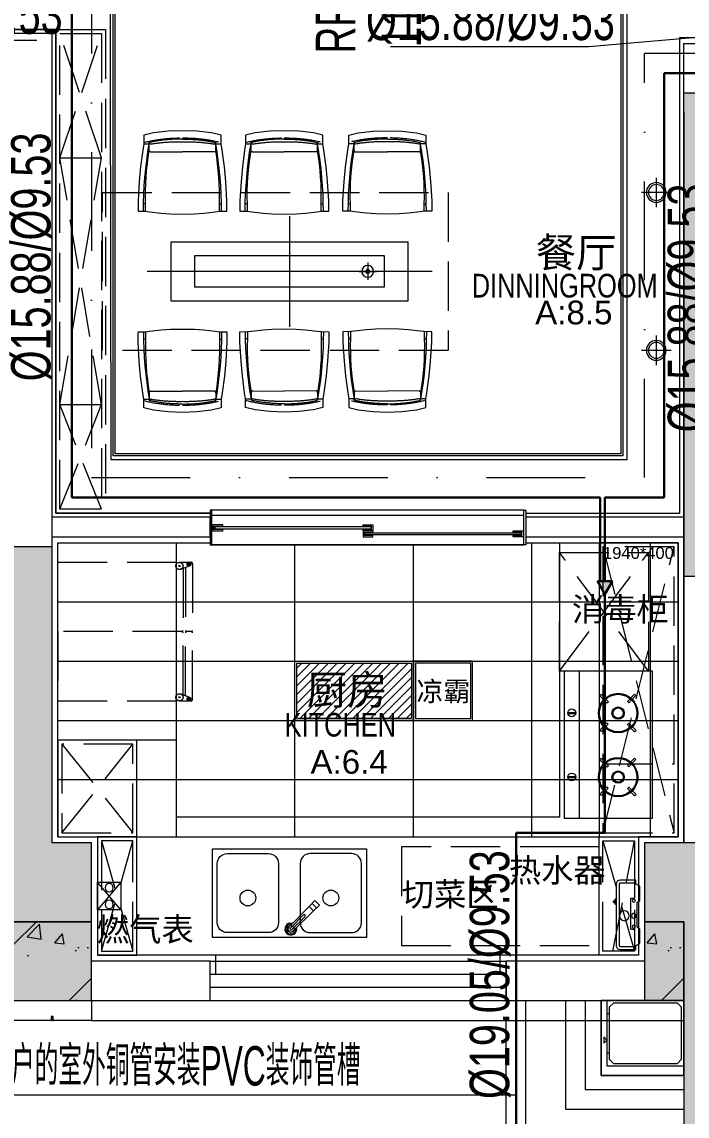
# Model space of a CAD drawing. Extents: x 288658 to 330658, y -27457 to 31943.
# Drawn here: x 300439 to 303808, y 13710 to 19254 of the extents above; entities that cross this region are included whole.
import ezdxf
from ezdxf.enums import TextEntityAlignment as Align

# ---------------------------------------------------------------- set-up
doc = ezdxf.new("R2010")
doc.units = 0
doc.header["$LTSCALE"] = 1000
for name, pattern in [('__DASH', [0.35, 0.25, -0.1]), ('DASH', [0.35, 0.25, -0.1]), ('DASHDOT', [1, 0.5, -0.25, 0, -0.25]), ('XU-90-SF-N1$0$HIDDEN2', [4.7625, 3.175, -1.5875])]:
    doc.linetypes.add(name, pattern=pattern)
doc.layers.get('0').update_dxf_attribs({"color": 8, "lineweight": 13})
for name, color, linetype, lineweight in [('A_SURFACE', 8, 'Continuous', 13), ('ACS_DLJ_BZ_SNJ', 3, 'Continuous', 20), ('ACS_DLJ_FQG', 7, 'Continuous', 30), ('ACS_DLJ_LNSG', 6, 'DASHDOT', 20), ('ACS_DLJ_QYG', 34, 'Continuous', 30), ('ACS_DLJ_QYGBZ', 3, 'Continuous', 20), ('AD-玻璃幕墙、窗', 8, 'Continuous', 13), ('C-顶面灯具、灯带', 8, 'Continuous', 13), ('CMDLJ_BZ_SWJ', 3, 'Continuous', 0), ('DQ-GZ-DASH', 8, 'DASH', 13), ('DQ-GZ-HATCH', 8, 'Continuous', 13), ('FF-DOOR【门】', 8, 'Continuous', 13), ('FF-DOOR【门套】', 8, 'Continuous', 13), ('FF-FINISH【完成面】', 8, 'Continuous', 13), ('FF-固定家具(吊柜不落地、不到顶)', 8, 'Continuous', 13), ('FF-固定家具(矮柜落地、不到顶)', 8, 'Continuous', 13), ('FF-平面灯具', 8, 'Continuous', 13), ('FF-活动家具', 8, 'Continuous', 13), ('FF1-平面中英文字', 8, 'Continuous', 13), ('FF2-洁具及配件(地坪图不显示)', 8, 'Continuous', 13), ('FF2-门', 8, 'Continuous', 13), ('GAS', 8, 'Continuous', 13), ('J-金属幕墙', 8, 'Continuous', 13), ('P-ANNO-DIMS', 8, 'Continuous', 13), ('P-平面看线', 8, 'Continuous', 13), ('RC-FIN', 8, 'Continuous', 13), ('RC-TEXT', 8, 'Continuous', 13), ('RC-天花灯具', 8, 'Continuous', 13), ('RC-天花灯带', 8, 'Continuous', 13), ('S-下方看线', 8, 'Continuous', 13), ('WALL', 4, 'Continuous', 13), ('燃气标注', 3, 'Continuous', 30), ('燃气管件', 8, 'Continuous', 13), ('燃气管道', 8, 'Continuous', 13)]:
    doc.layers.add(name, color=color, linetype=linetype, lineweight=lineweight)
doc.styles.add('_TCH_WINDOW', font='JZFZ_ENA', dxfattribs={"width": 0.7, "height": 5, "bigfont": 'JZFZ_CNB'})
doc.styles.add('ACS', font='xcsg.shx', dxfattribs={"width": 0.6, "bigfont": 'hztxt.shx'})
doc.styles.add('Arial', font='arial.ttf')
doc.styles.add('CCD-HB', font='hbsmall.shx')
doc.styles.add('HIC Notes', font='arial.ttf')
doc.styles.add('st', font='')
doc.styles.add('XZC', font='SIMPLEX.SHX', dxfattribs={"width": 0.7, "bigfont": 'hztxt.shx'})
doc.styles.add('黑体', font='simhei.ttf', dxfattribs={"width": 0.8})
doc.styles.get('st').set_extended_font_data('SimSun')
doc.linetypes.add('LED_LINE', pattern='A,12.7,-5.08,["LED",XZC,S=2.54,R=0,X=-2.54,Y=-1.27],-6.35', length=24.13)

# ---------------------------------------------------------------- blocks, each defined once
blk = doc.blocks.new('BVCNVBNVBMN')
at = {"layer": 'DQ-GZ-HATCH'}
h = blk.add_hatch(dxfattribs=at)
h.set_pattern_fill('ARMORED', color=256, scale=80, style=0)
h.set_pattern_definition([(50, (208239.5, 7274.6), (573.808, -50.2017), [60, -660]), (355, (208239.5, 7274.6), (-111.001, 601.7537), [48, -528]), (100.4514, (208287.3, 7270.44), (462.8075, 551.5516), [50.992, -560.9137]), (46.1842, (208239.5, 7434.6), (853.793, -132.415), [90, -990]), (96.6356, (208310.6, 7423.6), (747.73, 779.294), [76.488, -841.37]), (351.1842, (208239.5, 7434.6), (747.73, 779.295), [72, -792]), (21, (208319.5, 7394.6), (477.5256, -322.095), [60, -660]), (326, (208319.5, 7394.6), (194.6523, 580.12), [48, -528]), (71.4514, (208359.3, 7367.8), (672.178, 258.0244), [50.992, -560.9137]), (37.5, (208239.49, 7274.62), (9.7279, 266.3151), [0, -521.6, 0, -536, 0, -530]), (7.5, (208239.49, 7274.62), (210.4556, 315.5294), [0, -305.6, 0, -509.6, 0, -202]), (327.5, (208061.09, 7274.62), (427.05795, -18.0439), [0, -200, 0, -624, 0, -828]), (317.5, (207981.1, 7274.6), (466.549, 80.084), [0, -260, 0, -414.4, 0, -588]), (45, (208239.5, 7274.6), (-282.8427, 282.8427), [])])
h.paths.add_polyline_path([(204423.8, -63087.7), (204823.8, -63087.7), (204823.8, -62687.7), (204423.8, -62687.7)])
h = blk.add_hatch(dxfattribs=at)
h.set_pattern_fill('ARMORED', color=256, scale=80, style=0)
h.set_pattern_definition([(50, (211239.5, 7274.6), (573.808, -50.2017), [60, -660]), (355, (211239.5, 7274.6), (-111.001, 601.7537), [48, -528]), (100.4514, (211287.3, 7270.43), (462.8075, 551.5516), [50.992, -560.9137]), (46.1842, (211239.5, 7434.6), (853.793, -132.415), [90, -990]), (96.6356, (211310.6, 7423.6), (747.73, 779.294), [76.488, -841.37]), (351.1842, (211239.5, 7434.6), (747.73, 779.295), [72, -792]), (21, (211319.5, 7394.6), (477.5256, -322.095), [60, -660]), (326, (211319.5, 7394.6), (194.6523, 580.12), [48, -528]), (71.4514, (211359.3, 7367.8), (672.178, 258.0244), [50.992, -560.9137]), (37.5, (211239.48, 7274.62), (9.7279, 266.3151), [0, -521.6, 0, -536, 0, -530]), (7.5, (211239.48, 7274.62), (210.4556, 315.5294), [0, -305.6, 0, -509.6, 0, -202]), (327.5, (211061.08, 7274.62), (427.05795, -18.0439), [0, -200, 0, -624, 0, -828]), (317.5, (210981.1, 7274.6), (466.549, 80.084), [0, -260, 0, -414.4, 0, -588]), (45, (211239.5, 7274.6), (-282.8427, 282.8427), [])])
h.paths.add_polyline_path([(207623.8, -63087.7), (207823.8, -63087.7), (207823.8, -62687.7), (207623.8, -62687.7)])
at = {"layer": 'P-ANNO-DIMS'}
for points in [[(211323.8, -58687.7), (210723.8, -58687.7), (210723.8, -58837.7), (210323.8, -58837.7), (210323.8, -58687.7), (208023.8, -58687.7), (208023.8, -60937.7), (207823.8, -60937.7), (207823.8, -58487.7), (211323.8, -58487.7)], [(204823.8, -62287.7), (204623.8, -62287.7), (204623.8, -60787.7), (204423.8, -60787.7), (204423.8, -62687.7), (204823.8, -62687.7)], [(207623.8, -62687.7), (207823.8, -62687.7), (207823.8, -64687.7), (208023.8, -64687.7), (208023.8, -62287.7), (207623.8, -62287.7)]]:
    blk.add_hatch(color=256, dxfattribs=at).paths.add_polyline_path(points)
for points in [[(211323.8, -58687.7), (210723.8, -58687.7), (210723.8, -58837.7), (210323.8, -58837.7), (210323.8, -58687.7), (208023.8, -58687.7), (208023.8, -60937.7), (207823.8, -60937.7), (207823.8, -58487.7), (211323.8, -58487.7)], [(204823.8, -62287.7), (204623.8, -62287.7), (204623.8, -60787.7), (204423.8, -60787.7), (204423.8, -62687.7), (204823.8, -62687.7)], [(207623.8, -62687.7), (207823.8, -62687.7), (207823.8, -64687.7), (208023.8, -64687.7), (208023.8, -62287.7), (207623.8, -62287.7)], [(204423.8, -63087.7), (204823.8, -63087.7), (204823.8, -62687.7), (204423.8, -62687.7)], [(207623.8, -63087.7), (207823.8, -63087.7), (207823.8, -62687.7), (207623.8, -62687.7)]]:
    blk.add_lwpolyline(points, close=True)
blk = doc.blocks.new('A$C1F4B1202')
at = {"color": 251}
for p, q in [((-219, 320.2), (-256.4, 356.1)), ((-212.3, 327.6), (-249.5, 363.3)), ((-109.1, 328.1), (-71.8, 363.9)), ((-102.2, 320.8), (-64.9, 356.7)), ((105.5, 320.2), (68.1, 356.1)), ((112.3, 327.6), (75.1, 363.3)), ((215.5, 328.1), (252.7, 363.9)), ((222.3, 320.8), (259.6, 356.7)), ((-254.5, 188.3), (-217.3, 224.1)), ((-66.8, 187.7), (-104, 223.5)), ((70, 188.3), (107.3, 224.1)), ((257.7, 187.7), (220.5, 223.5)), ((-247.6, 181.1), (-210.2, 217)), ((-73.8, 180.5), (-111.1, 216.5)), ((77, 181.1), (114.3, 217)), ((250.8, 180.5), (213.4, 216.5)), ((-163.2, 18.7), (-163.2, 58.2)), ((-158.2, 18.8), (-158.2, 58.1)), ((161.3, 18.7), (161.3, 58.2)), ((166.3, 18.8), (166.3, 58.1))]:
    blk.add_line(p, q, dxfattribs=at)
at = {"color": 8}
blk.add_line((371.9, 78.3), (-371.9, 78.3), dxfattribs=at)
at = {"color": 251}
for centre, radius in [((-160.4, 273.2), 100), ((-160.4, 273.2), 95), ((164.2, 273.2), 100), ((164.2, 273.2), 95), ((-160.4, 273.2), 31.3), ((-160.4, 273.2), 26.3), ((164.2, 273.2), 31.3), ((164.2, 273.2), 26.3), ((-161.2, 38.4), 19.8), ((163.3, 38.4), 19.8)]:
    blk.add_circle(centre, radius, dxfattribs=at)
for centre, radius, start, end in [((-160.4, 273.2), 126.7, 134.6756, 139.1996), ((-160.4, 273.2), 126.7, 41.1639, 45.6876), ((164.2, 273.2), 126.7, 134.6756, 139.1996), ((164.2, 273.2), 126.7, 41.1639, 45.6876), ((-160.4, 273.2), 75.1, 133.6762, 141.3099), ((-160.4, 273.2), 75.1, 39.3045, 46.9367), ((164.2, 273.2), 75.1, 133.6762, 141.3099), ((164.2, 273.2), 75.1, 39.3045, 46.9367), ((-160.4, 273.2), 75.1, 220.8007, 228.4329), ((-160.4, 273.2), 75.1, 310.9527, 318.5864), ((164.2, 273.2), 75.1, 220.8007, 228.4329), ((164.2, 273.2), 75.1, 310.9527, 318.5864), ((-160.4, 273.2), 126.7, 222.0499, 226.5736), ((-160.4, 273.2), 126.7, 313.0629, 317.5869), ((164.2, 273.2), 126.7, 222.0499, 226.5736), ((164.2, 273.2), 126.7, 313.0629, 317.5869)]:
    blk.add_arc(centre, radius, start, end, dxfattribs=at)
at = {"layer": 'FF2-洁具及配件(地坪图不显示)', "ltscale": 3}
blk.add_lwpolyline([(-371.9, 0), (371.9, 0), (371.9, 446.5), (-371.9, 446.5)], close=True, dxfattribs=at)
blk = doc.blocks.new('QBLOCK2008081316433655')
at = {"color": 250, "linetype": 'DASH', "lineweight": 0}
for p, q in [((-229.9, 199.8), (-266.9, 199.8)), ((-229.9, 199.8), (-229.9, 208.9)), ((-229.9, 199.8), (-229.9, 199.8)), ((-229.9, 154.6), (-229.9, 199.8)), ((229.9, 199.8), (229.9, 208.9)), ((266.9, 199.8), (229.9, 199.8)), ((229.9, 154.6), (229.9, 199.8)), ((229.9, 199.8), (229.9, 199.8)), ((-219.9, 144.6), (0, 144.9)), ((219.9, 144.6), (0, 144.9)), ((-255, -215.5), (-269.2, -215.5)), ((-255, -265.2), (-255, -215.2)), ((255, -265.2), (255, -215.2)), ((255, -215.5), (269.2, -215.5))]:
    blk.add_line(p, q, dxfattribs=at)
for points in [[(0, 240.7, 0.064044), (-266.9, 209.6, 0.031679)], [(0, 240.7, -0.064102), (266.9, 209.6, -0.031708)], [(0, 214.4, 0.045421), (-219.9, 198.9, 0.022439)], [(0, 214.4, -0.045399), (219.9, 198.9, -0.022428)]]:
    blk.add_lwpolyline(points, format="xyb", dxfattribs=at)
at = {"color": 250, "linetype": 'DASH', "lineweight": 0, "flags": 128}
for points in [[(0, 232.9, 0.058296), (-229.9, 208.9, 0.02881)], [(0, 232.9, -0.05825), (229.9, 208.9, -0.028787)]]:
    blk.add_lwpolyline(points, format="xyb", dxfattribs=at)
at = {"color": 250, "linetype": 'DASH', "lineweight": 0}
for points in [[(-270, -265.2), (-269.2, -206.8), (-267.3, -148.4), (-264.1, -90.1), (-259.7, -31.9), (-254, 26.3), (-247.2, 84.3), (-239.2, 142.1), (-229.9, 199.8)], [(-255, -215.2), (-255.7, -168.8), (-255.3, -122.4), (-253.7, -76.1), (-251.1, -29.8), (-247.4, 16.5), (-242.6, 62.7), (-236.8, 108.7), (-229.9, 154.6)], [(270, -265.2), (269.2, -206.8), (267.3, -148.4), (264.1, -90.1), (259.7, -31.9), (254, 26.3), (247.2, 84.3), (239.2, 142.1), (229.9, 199.8)], [(255, -215.2), (255.7, -168.8), (255.3, -122.4), (253.7, -76.1), (251.1, -29.8), (247.4, 16.5), (242.6, 62.7), (236.8, 108.7), (229.9, 154.6)]]:
    blk.add_lwpolyline(points, dxfattribs=at)
for centre, start, end in [((-219.9, 208.9), 180, 270), ((-219.9, 154.6), 180, 270), ((219.9, 208.9), 270, 0), ((219.9, 154.6), 270, 0)]:
    blk.add_arc(centre, 10, start, end, dxfattribs=at)
at = {"layer": 'FF-活动家具', "linetype": 'DASH', "lineweight": 0}
blk.add_lwpolyline([(-200.8, 275.6), (-100, 287), (0, 290.8), (100, 287), (200.8, 275.6), (266.9, 259.6), (266.9, 199.8), (273.8, 156.7), (289.3, 40.7), (298.9, -60.9), (307, -193.3), (307, -265.1), (255, -265.2), (226.7, -269.5), (146.7, -278.8), (82.7, -283.2), (0, -285.2), (-82.7, -283.2), (-146.7, -278.8), (-226.7, -269.5), (-255, -265.2), (-307, -265.1), (-307, -193.3), (-298.9, -60.9), (-289.3, 40.7), (-273.8, 156.7), (-266.9, 199.8), (-266.9, 259.6)], close=True, dxfattribs=at)
blk = doc.blocks.new('tuyfr')
at = {"layer": 'FF-平面灯具'}
for p, q in [((679391.6, -135126.3), (679391.6, -134566.1)), ((680113.2, -134846.2), (678670.1, -134846.2))]:
    blk.add_line(p, q, dxfattribs=at)
for points in [[(678791.6, -134696.2), (678791.6, -134996.2), (679991.6, -134996.2), (679991.6, -134696.2)], [(678911.6, -134766.2), (678911.6, -134926.2), (679871.6, -134926.2), (679871.6, -134766.2)]]:
    blk.add_lwpolyline(points, close=True, dxfattribs=at)
blk = doc.blocks.new('b')
at = {"layer": '燃气管件'}
for p, q in [((337022, 289560.6), (336852, 289760.6)), ((337022, 289760.6), (336852, 289560.6))]:
    blk.add_line(p, q, dxfattribs=at)
blk.add_lwpolyline([(337022, 289560.6), (337022, 289760.6), (336852, 289760.6), (336852, 289560.6)], close=True, dxfattribs=at)
for centre in [(336937, 289721.3), (336937, 289599.9)]:
    blk.add_circle(centre, 30, dxfattribs=at)
blk = doc.blocks.new('NVBNVMMM')
at = {"layer": 'FF2-洁具及配件(地坪图不显示)', "linetype": 'DASH'}
for p, q in [((108591.2, -53715.6), (108591.2, -53364.6)), ((108591.2, -53364.6), (109206.5, -53364.6, 0)), ((109206.5, -53364.6, 0), (109254.4, -53364.6)), ((109212.8, -53399.7, 0), (109257.5, -53383.1)), ((109236.5, -53390.9, 0), (109236.5, -53709.9, 0)), ((109242.2, -53364.6, 0), (109266.5, -53364.6)), ((109272.2, -53370.3), (109272.2, -53709.9)), ((109224.6, -53395.3, 0), (109224.6, -53709.9, 0)), ((108591.2, -53715.6), (108591.2, -54066.6)), ((109218.9, -53715.6, 0), (108591.2, -53715.6)), ((109218.9, -53715.6, 0), (108591.2, -53715.6)), ((109224.6, -54035.9, 0), (109224.6, -53721.3, 0)), ((109236.5, -54040.3), (109236.5, -53721.3, 0)), ((109266.5, -53715.6), (109242.2, -53715.6, 0)), ((109266.5, -53715.6), (109242.2, -53715.6, 0)), ((109272.2, -54060.9), (109272.2, -53721.3)), ((109212.8, -54031.5, 0), (109257.5, -54048.1)), ((108591.2, -54066.6), (109206.5, -54066.6, 0)), ((109206.5, -54066.6, 0), (109254.4, -54066.6)), ((109242.2, -54066.6), (109266.5, -54066.6))]:
    blk.add_line(p, q, dxfattribs=at)
for centre, radius in [((109206.5, -53382.7, 0), 18.1), ((109206.5, -53382.7, 0), 2.86), ((109254.4, -53374.1, 0), 9.52), ((109254.4, -53374.1, 0), 2.86), ((109206.5, -54048.5, 0), 18.1), ((109206.5, -54048.5, 0), 2.86), ((109254.4, -54057.1, 0), 9.52), ((109254.4, -54057.1, 0), 2.86)]:
    blk.add_circle(centre, radius, dxfattribs=at)
for centre, start, end in [((109266.5, -53370.3, 0), 0, 90), ((109218.9, -53709.9, 0), 270, 0), ((109218.9, -53721.3, 0), 360, 90), ((109242.2, -53709.9, 0), 180, 270), ((109242.2, -53721.3, 0), 90, 180), ((109266.5, -53709.9, 0), 270, 0), ((109266.5, -53721.3, 0), 360, 90), ((109266.5, -54060.9, 0), 270, 360)]:
    blk.add_arc(centre, 5.71, start, end, dxfattribs=at)
blk = doc.blocks.new('XU-90-SF-N1$0$A$C351C7E4F')
at = {"ltscale": 100}
for p, q in [((390, 385, 0), (378, 385, 0)), ((390, 185, 0), (378, 185, 0))]:
    blk.add_line(p, q, dxfattribs=at)
at = {"linetype": 'XU-90-SF-N1$0$HIDDEN2'}
blk.add_lwpolyline([(0, 70), (0, 450), (420, 450), (420, 70)], close=True, dxfattribs=at)
at = {"ltscale": 100}
blk.add_lwpolyline([(0, 120), (0, 450), (390, 450), (390, 120)], close=True, dxfattribs=at)
for points in [[(420, 450), (0, 450), (0, 70), (420, 70)], [(0, 70), (0, 450), (420, 450), (420, 70)]]:
    blk.add_lwpolyline(points, close=True)
blk.add_lwpolyline([(356.8, 438), (378, 416.8), (378, 153.2), (356.8, 132), (33.2, 132), (12, 153.2), (12, 416.8), (33.2, 438), (356.8, 438)], dxfattribs=at)
at = {"ltscale": 100, "elevation": 0}
blk.add_lwpolyline([(406, 234), (390, 250), (406, 266), (406, 234)], dxfattribs=at)
blk = doc.blocks.new('A$C558E3E61')
at = {"layer": 'C-顶面灯具、灯带'}
for points in [[(300, 0), (600, 0), (600, 300), (300, 300)], [(310, 10), (590, 10), (590, 290), (310, 290)]]:
    blk.add_lwpolyline(points, close=True, dxfattribs=at)
at = {"layer": 'C-顶面灯具、灯带', "style": 'HIC Notes'}
blk.add_text('凉霸', height=100, rotation=360, dxfattribs=at).set_placement((315.3, 97.5))
blk = doc.blocks.new('A$C76F46161')
at = {"ltscale": 100}
h = blk.add_hatch(dxfattribs=at)
h.set_pattern_fill('ANSI31', color=250, scale=10)
h.set_pattern_definition([(45, (290, 10), (-22.4506, 22.4506), [])])
h.paths.add_polyline_path([(10, -290), (290, -290), (290, 290), (10, 290)])
for points in [[(0, -300), (300, -300), (300, 300), (0, 300)], [(10, -290), (290, -290), (290, 290), (10, 290)]]:
    blk.add_lwpolyline(points, close=True)
blk = doc.blocks.new('A$C60777E67')
at = {"layer": 'RC-天花灯具'}
for radius in [50, 40]:
    blk.add_circle((50, 50), radius, dxfattribs=at)
blk = doc.blocks.new('A$C123B414E')
at = {"layer": 'RC-天花灯具'}
for p, q in [((0, 2.25), (0, -2.25)), ((2.25, 0), (-2.25, 0))]:
    blk.add_line(p, q, dxfattribs=at)
blk.add_circle((0, 0), 1.5, dxfattribs=at)
at = {"layer": 'RC-天花灯具', "xscale": 0.0299999992985296, "yscale": 0.0299999992985296, "zscale": 0.0299999992985296}
blk.add_blockref('A$C60777E67', (-1.5, -1.5), dxfattribs=at)
blk = doc.blocks.new('*U216')
at = {"layer": 'RC-天花灯具', "color": 0, "xscale": 33.33333333333333, "yscale": 33.33333333333333, "zscale": 33.33333333333333}
blk.add_blockref('A$C123B414E', (-295.7, 3485), dxfattribs=at)
at = {"layer": 'RC-TEXT', "color": 2, "style": '黑体', "width": 3.004934}
blk.add_attdef('L', text='', height=50, dxfattribs=at).set_placement((-189, 3550), (-80.9, 3550), align=Align.FIT)
blk = doc.blocks.new('A$C3A426A7C')
at = {"layer": 'DQ-GZ-HATCH'}
for points in [[(6400, 14300), (6800, 14300), (6800, 14700), (6400, 14700)], [(9600, 14300), (9800, 14300), (9800, 14700), (9600, 14700)]]:
    blk.add_hatch(color=8, dxfattribs=at).paths.add_polyline_path(points)
at = {"layer": 'DQ-GZ-DASH', "linetype": 'ByBlock'}
for points in [[(6400, 14300), (6800, 14300), (6800, 14700), (6400, 14700)], [(9600, 14300), (9800, 14300), (9800, 14700), (9600, 14700)]]:
    blk.add_lwpolyline(points, close=True, dxfattribs=at)
blk = doc.blocks.new('283')
at = {"layer": 'GAS'}
for p, q in [((66241.4, -45641), (66241.4, -45639)), ((66271.4, -45639), (66271.4, -45641))]:
    blk.add_line(p, q, dxfattribs=at)
for points in [[(66251.9, -45532.7), (66261.9, -45519), (66334.9, -45519), (66344.9, -45539), (66364.9, -45539), (66364.9, -45619, -0.414214), (66344.9, -45639), (66034.9, -45639, -0.414214), (66014.9, -45619), (66014.9, -45539), (66034.9, -45539), (66044.9, -45519), (66117.9, -45519), (66127.9, -45532.7)], [(66119.9, -45564), (66269.9, -45564, 0.414214), (66274.9, -45559), (66274.9, -45549, -0.414214), (66279.9, -45544), (66349.9, -45544), (66349.9, -45619, -0.414214), (66344.9, -45624), (66034.9, -45624, -0.414214), (66029.9, -45619), (66029.9, -45544), (66109.9, -45544, -0.414214), (66114.9, -45549), (66114.9, -45559, 0.414214)]]:
    blk.add_lwpolyline(points, format="xyb", close=True, dxfattribs=at)
blk.add_lwpolyline([(66258.9, -45639), (66258.9, -45653, -0.414214), (66257.9, -45654), (66254.9, -45654, -0.414214), (66253.9, -45653), (66253.9, -45639)], format="xyb", dxfattribs=at)
for centre, radius in [((66129.9, -45549), 8), ((66184.9, -45597.4), 24.9), ((66184.9, -45549), 12), ((66261.9, -45549), 8)]:
    blk.add_circle(centre, radius, dxfattribs=at)
for centre, start, end in [((66255, -45625.1), 229.4531, 266.9441), ((66257.8, -45625.1), 273.0559, 310.5469)]:
    blk.add_arc(centre, 20.9, start, end, dxfattribs=at)
blk = doc.blocks.new('A$C42737DA5')
h = blk.add_hatch(color=256)
edge = h.paths.add_edge_path()
edge.add_arc((0, 0), 0.5, 0, 360)
for p, q in [((2.17, 0), (-2.17, 0)), ((0, 2.24), (0, -2.09))]:
    blk.add_line(p, q)
for radius in [1.49, 0.5]:
    blk.add_circle((0, 0), radius)
blk = doc.blocks.new('355')
at = {"layer": 'FF2-洁具及配件(地坪图不显示)', "color": 8, "linetype": 'DASH'}
for p, q in [((132173.2, -53915.6), (131723.2, -53315.6)), ((131723.2, -53915.6), (132173.2, -53315.6))]:
    blk.add_line(p, q, dxfattribs=at)
at = {"layer": 'FF2-洁具及配件(地坪图不显示)', "color": 8, "linetype": 'DASH', "elevation": 0}
blk.add_lwpolyline([(132173.2, -53915.6), (131723.2, -53915.6), (131723.2, -53315.6), (132173.2, -53315.6)], close=True, dxfattribs=at)
blk = doc.blocks.new('CACSDLJFqg.AC781ECC-6979-4698-A6B5-28B03F99AC8D')
blk.add_hatch(color=256).paths.add_polyline_path([(0, 0), (260, 150), (260, -150)])
for p, q in [((0, 0), (260, 150)), ((0, 0), (260, -150)), ((260, 150), (260, -150)), ((260, 0), (360, 0)), ((260, -100), (360, -100))]:
    blk.add_line(p, q)

msp = doc.modelspace()

# ---------------------------------------------------------------- linework, layer by layer
at = {"layer": 'A_SURFACE'}
msp.add_lwpolyline([(300596.6, 14194.8), (300596.6, 14214.8), (300586.6, 14214.8), (300586.6, 14194.8), (300391.6, 14194.8), (300391.6, 14294.8), (300791.6, 14294.8), (300791.6, 14194.8)], close=True, dxfattribs=at)
at = {"layer": 'ACS_DLJ_BZ_SNJ'}
msp.add_line((302941.6, 13815.9), (299991.5, 13815.9), dxfattribs=at)
at = {"layer": 'ACS_DLJ_LNSG'}
for p, q in [((300791.6, 19594.8), (300791.6, 16944.8)), ((303591.6, 16944.8), (303591.6, 19094.8)), ((305858.2, 19094.8), (303591.6, 19094.8)), ((300791.6, 16944.8), (303591.6, 16944.8))]:
    msp.add_line(p, q, dxfattribs=at)
at = {"layer": 'ACS_DLJ_QYG'}
for p, q in [((300691.6, 19494.8), (300691.6, 16844.8)), ((305958.2, 18994.8), (303691.6, 18994.8)), ((303691.6, 18994.8), (303691.6, 16844.8)), ((303366.6, 16844.8), (300691.6, 16844.8)), ((303366.6, 16444.8), (303366.6, 16844.8)), ((303391.6, 16444.8), (303391.6, 16844.8)), ((303391.6, 16844.8), (303691.6, 16844.8)), ((303391.6, 16354.8), (303391.6, 15144.8)), ((303391.6, 15144.8), (302941.6, 15144.8)), ((302941.6, 13603.6), (302941.6, 15144.8))]:
    msp.add_line(p, q, dxfattribs=at)
at = {"layer": 'ACS_DLJ_QYGBZ'}
for p, q in [((303310.4, 19130), (304113.5, 19200.1)), ((299508.7, 19161.1), (300514.3, 19161.1)), ((302304.9, 19130), (303310.4, 19130))]:
    msp.add_line(p, q, dxfattribs=at)
at = {"layer": 'AD-玻璃幕墙、窗'}
for p, q in [((301391.6, 14494.8), (302891.6, 14494.8)), ((301391.6, 14294.8), (301391.6, 14494.8)), ((302891.6, 14294.8), (302891.6, 14494.8)), ((302891.6, 14428.1), (301391.6, 14428.1)), ((302891.6, 14361.5), (301391.6, 14361.5)), ((301391.6, 14294.8), (302891.6, 14294.8))]:
    msp.add_line(p, q, dxfattribs=at)
at = {"layer": 'FF-DOOR【门】', "elevation": 0}
for points in [[(301406.7, 16675.3), (301456.7, 16675.3), (301456.7, 16681.8), (301414.7, 16681.8), (301414.7, 16698.8), (301456.7, 16698.9), (301456.7, 16705.3), (301406.7, 16705.3)], [(302216.6, 16675.3), (302166.6, 16675.3), (302166.6, 16681.8), (302208.6, 16681.8), (302208.6, 16698.8), (302166.6, 16698.9), (302166.6, 16705.3), (302216.6, 16705.3)], [(302166.6, 16645.3), (302216.6, 16645.3), (302216.6, 16651.8), (302174.6, 16651.8), (302174.6, 16668.8), (302216.6, 16668.9), (302216.6, 16675.3), (302166.6, 16675.3)], [(302976.6, 16645.3), (302926.6, 16645.3), (302926.6, 16651.8), (302968.6, 16651.8), (302968.6, 16668.8), (302926.6, 16668.9), (302926.6, 16675.3), (302976.6, 16675.3)]]:
    msp.add_lwpolyline(points, close=True, dxfattribs=at)
for points in [[(302202.5, 16695.3), (301420.8, 16695.3), (301415.8, 16694.3), (301415.8, 16686.3), (301420.8, 16685.3), (301420.8, 16685.3), (302202.5, 16685.3), (302207.5, 16686.3), (302207.5, 16694.3), (302202.5, 16695.3)], [(302180.8, 16665.3), (302962.4, 16665.3), (302967.4, 16664.3), (302967.4, 16656.3), (302962.4, 16655.3), (302962.4, 16655.3), (302180.8, 16655.3), (302175.8, 16656.3), (302175.8, 16664.3), (302180.8, 16665.3)]]:
    msp.add_lwpolyline(points, dxfattribs=at)
at = {"layer": 'FF-DOOR【门套】', "elevation": 0}
for points in [[(301391.6, 16779.8), (301391.6, 16604.8), (301401.6, 16604.8), (301401.6, 16779.8)], [(302991.6, 16779.8), (302991.6, 16604.8), (302981.6, 16604.8), (302981.6, 16779.8)]]:
    msp.add_lwpolyline(points, close=True, dxfattribs=at)
at = {"layer": 'FF-FINISH【完成面】'}
for p, q in [((301421.6, 14428.1), (301421.6, 14524.8)), ((302861.6, 14428.1), (302861.6, 14524.8))]:
    msp.add_line(p, q, dxfattribs=at)
at = {"layer": 'FF-FINISH【完成面】', "linetype": 'ByBlock'}
for points in [[(302991.6, 16764.8), (303771.6, 16764.8), (303771.6, 19174.8), (303911.6, 19174.8), (303911.6, 18924.8), (306471.6, 18924.8), (306471.6, 19244.8)], [(298503.5, 19214.8), (300611.6, 19214.8), (300611.6, 16764.8), (301391.6, 16764.8)], [(301391.6, 16764.8), (300611.6, 16764.8), (300611.6, 19214.8), (298538.5, 19214.8)]]:
    msp.add_lwpolyline(points, dxfattribs=at)
at = {"layer": 'FF-FINISH【完成面】'}
for points in [[(300621.6, 15124.8), (300621.6, 16614.8), (301391.6, 16614.8)], [(302991.6, 16614.8), (303261.6, 16614.8), (303261.6, 16614.8), (303761.6, 16614.8), (303761.6, 15124.8)], [(300621.6, 15124.8), (300821.6, 15124.8), (300821.6, 14524.8)], [(303761.6, 15124.8), (303561.6, 15124.8), (303561.6, 14524.8), (300821.6, 14524.8)]]:
    msp.add_lwpolyline(points, dxfattribs=at)
at = {"layer": 'FF-固定家具(吊柜不落地、不到顶)', "linetype": 'DASH'}
for p, q in [((303381.6, 15144.8), (303741.6, 16594.8)), ((303381.6, 16594.8), (303741.6, 15144.8)), ((300641.6, 15144.8, 0), (301001.6, 15594.8, 0)), ((300641.6, 15594.8, 0), (301001.6, 15144.8, 0)), ((303381.6, 15494.8), (303741.6, 15494.8)), ((300841.6, 14544.8, 0), (301001.6, 15104.8, 0)), ((300841.6, 15104.8, 0), (301001.6, 14544.8, 0)), ((303381.6, 15104.8), (303541.6, 14544.8)), ((303431.6, 14544.8), (303541.6, 15104.8))]:
    msp.add_line(p, q, dxfattribs=at)
for points in [[(303741.6, 16594.8), (303381.6, 16594.8), (303381.6, 15144.8), (303741.6, 15144.8)], [(303381.6, 15104.8), (303541.6, 15104.8), (303541.6, 14544.8), (303381.6, 14544.8)]]:
    msp.add_lwpolyline(points, close=True, dxfattribs=at)
at = {"layer": 'FF-固定家具(吊柜不落地、不到顶)', "linetype": 'DASH', "elevation": 0}
for points in [[(301001.6, 15594.8), (300641.6, 15594.8), (300641.6, 15144.8), (301001.6, 15144.8)], [(301001.6, 15104.8), (300841.6, 15104.8), (300841.6, 14544.8), (301001.6, 14544.8)]]:
    msp.add_lwpolyline(points, close=True, dxfattribs=at)
at = {"layer": 'FF-固定家具(矮柜落地、不到顶)', "ltscale": 3}
msp.add_lwpolyline([(303161.6, 16614.8), (303161.6, 15224.8), (301221.6, 15224.8), (301221.6, 15614.8), (300621.6, 15614.8)], dxfattribs=at)
for points in [[(303761.6, 16614.8), (303361.6, 16614.8), (303361.6, 15124.8), (303761.6, 15124.8)], [(303361.6, 15124.8), (303561.6, 15124.8), (303561.6, 14524.8), (303361.6, 14524.8)]]:
    msp.add_lwpolyline(points, close=True, dxfattribs=at)
at = {"layer": 'FF-固定家具(矮柜落地、不到顶)', "ltscale": 3, "elevation": 0}
for points in [[(301021.6, 15614.8), (300621.6, 15614.8), (300621.6, 15124.8), (301021.6, 15124.8)], [(301021.6, 15124.8), (300821.6, 15124.8), (300821.6, 14524.8), (301021.6, 14524.8)]]:
    msp.add_lwpolyline(points, close=True, dxfattribs=at)
at = {"layer": 'FF-活动家具', "linetype": 'DASH'}
for p, q in [((300631.6, 18564.8), (300841.6, 18564.8)), ((300631.6, 17314.8), (300841.6, 17314.8))]:
    msp.add_line(p, q, dxfattribs=at)
for points in [[(300611.6, 19214.8), (300861.6, 19214.8), (300861.6, 16764.8), (300611.6, 16764.8)], [(300631.6, 19194.8), (300841.6, 19194.8), (300841.6, 16784.8), (300631.6, 16784.8)], [(302597.8, 17589.8), (300847.8, 17589.8), (300847.8, 18389.8), (302597.8, 18389.8)]]:
    msp.add_lwpolyline(points, close=True, dxfattribs=at)
for points in [[(300631.6, 16784.8), (300841.6, 17314.8), (300631.6, 18564.8), (300841.6, 19194.8)], [(300841.6, 16784.8), (300631.6, 17314.8), (300841.6, 18564.8), (300631.6, 19194.8)]]:
    msp.add_lwpolyline(points, dxfattribs=at)
at = {"layer": 'FF2-洁具及配件(地坪图不显示)', "ltscale": 3}
for p, q in [((301790.4, 14668), (301894, 14771.5)), ((301915.2, 14750.3), (301811.6, 14646.7)), ((301923, 14802), (301894, 14771.5)), ((301915.2, 14750.3), (301894, 14771.5)), ((301930.4, 14764.8), (301908.5, 14786.7)), ((301915.2, 14750.3), (301945.6, 14779.3)), ((301945.6, 14779.3), (301923, 14802)), ((301797.5, 14660.9), (301865.7, 14729.1)), ((301872.8, 14722), (301804.5, 14653.8))]:
    msp.add_line(p, q, dxfattribs=at)
msp.add_lwpolyline([(302183.5, 15064.8), (302183.5, 14614.8), (301403.5, 14614.8), (301403.5, 15064.8), (302183.5, 15064.8)], dxfattribs=at)
for points in [[(301428.5, 14989.8, -0.414214), (301478.5, 15039.8), (301688.5, 15039.8, -0.414214), (301738.5, 14989.8), (301738.5, 14689.8, -0.414214), (301688.5, 14639.8), (301478.5, 14639.8, -0.414214), (301428.5, 14689.8)], [(302158.5, 14989.8, 0.414214), (302108.5, 15039.8), (301898.5, 15039.8, 0.414214), (301848.5, 14989.8), (301848.5, 14689.8, 0.414214), (301898.5, 14639.8), (302108.5, 14639.8, 0.414214), (302158.5, 14689.8)]]:
    msp.add_lwpolyline(points, format="xyb", close=True, dxfattribs=at)
at = {"layer": 'FF2-洁具及配件(地坪图不显示)', "linetype": 'DASH'}
msp.add_lwpolyline([(303361.6, 15074.8), (303211.6, 15074.8), (303211.6, 15074.8), (302361.6, 15074.8), (302361.6, 14574.8), (303361.6, 14574.8)], dxfattribs=at)
at = {"layer": 'FF2-洁具及配件(地坪图不显示)', "linetype": '__DASH', "ltscale": 500}
msp.add_lwpolyline([(303361.6, 14574.8), (303361.6, 15074.8)], dxfattribs=at)
at = {"layer": 'FF2-洁具及配件(地坪图不显示)', "ltscale": 3}
for centre, radius in [((301583.5, 14814.8), 40), ((302003.5, 14814.8), 40), ((301801, 14657.3), 17.5)]:
    msp.add_circle(centre, radius, dxfattribs=at)
for centre, radius, start, end in [((301869.2, 14725.6), 5, 315, 135), ((301801, 14657.3), 30, 75, 15), ((301801, 14657.3), 25, 81.8699, 8.1301), ((301801, 14657.3), 15, 135, 315), ((301801, 14657.3), 5, 135, 315)]:
    msp.add_arc(centre, radius, start, end, dxfattribs=at)
at = {"layer": 'FF2-门', "linetype": 'DASH', "ltscale": 500}
for p, q in [((301401.6, 16754.8), (302981.6, 16754.8)), ((302981.6, 16604.8), (301401.6, 16604.8))]:
    msp.add_line(p, q, dxfattribs=at)
at = {"layer": 'J-金属幕墙'}
msp.add_lwpolyline([(300588.6, 14194.8), (300588.6, 14212.8), (300594.6, 14212.8), (300594.6, 14194.8), (300596.6, 14194.8), (300596.6, 14214.8), (300586.6, 14214.8), (300586.6, 14194.8), (300588.6, 14194.8)], close=True, dxfattribs=at)
at = {"layer": 'P-平面看线'}
msp.add_line((302891.6, 11194.8), (302891.6, 14194.8), dxfattribs=at)
msp.add_lwpolyline([(300791.6, 14194.8), (303791.6, 14194.8)], dxfattribs=at)
at = {"layer": 'RC-FIN', "linetype": 'ByBlock'}
for p, q in [((302981.6, 16779.8), (301401.6, 16779.8)), ((301221.6, 15124.8), (301221.6, 16614.8)), ((301401.6, 16604.8), (302981.6, 16604.8)), ((301821.6, 15124.8), (301821.6, 16604.8)), ((302421.6, 15124.8), (302421.6, 16604.8)), ((303021.6, 15124.8), (303021.6, 16614.8)), ((303621.6, 15124.8), (303621.6, 16614.8)), ((300621.6, 16314.8), (303761.6, 16314.8)), ((300621.6, 16014.8), (303761.6, 16014.8)), ((300621.6, 15714.8), (303761.6, 15714.8)), ((300621.6, 15414.8), (303761.6, 15414.8)), ((300821.6, 15124.8), (303561.6, 15124.8))]:
    msp.add_line(p, q, dxfattribs=at)
for points in [[(300901.6, 22985.1), (303481.6, 22985.1), (303481.6, 17054.8), (300901.6, 17054.8)], [(300911.6, 22975.1), (303471.6, 22975.1), (303471.6, 17064.8), (300911.6, 17064.8)]]:
    msp.add_lwpolyline(points, close=True, dxfattribs=at)
at = {"layer": 'RC-天花灯带', "linetype": 'LED_LINE', "ltscale": 0.01}
msp.add_lwpolyline([(300881.6, 23005.1), (303501.6, 23005.1), (303501.6, 17034.8), (300891.6, 17034.8)], close=True, dxfattribs=at)
at = {"layer": 'S-下方看线'}
msp.add_lwpolyline([(302991.6, 11894.8), (302991.6, 14294.8)], dxfattribs=at)
at = {"layer": 'WALL'}
for p, q in [((300591.6, 19194.8), (298543.5, 19194.8, 0)), ((300591.6, 16594.8), (300591.6, 19194.8)), ((303791.6, 18694.8), (303791.6, 19144.8)), ((303791.6, 19144.8), (303891.6, 19144.8)), ((303791.6, 19144.8), (303891.6, 19144.8)), ((303791.6, 18894.8), (306491.6, 18894.8)), ((303791.6, 18794.8), (303791.6, 15094.8)), ((303791.6, 16744.8), (303791.6, 18694.8)), ((301391.6, 16744.8), (300591.6, 16744.8)), ((301391.6, 16644.8), (301391.6, 16744.8)), ((303791.6, 16744.8), (302991.6, 16744.8)), ((302991.6, 16744.8), (302991.6, 16644.8)), ((300591.6, 16644.8), (301391.6, 16644.8)), ((300591.6, 15194.8), (300591.6, 16644.8)), ((302991.6, 16644.8), (303791.6, 16644.8)), ((303791.6, 15094.8), (303791.6, 16644.8)), ((301391.6, 14494.8), (300791.6, 14494.8)), ((301391.6, 14294.8), (301391.6, 14494.8)), ((303591.6, 14494.8), (302891.6, 14494.8)), ((302891.6, 14494.8), (302891.6, 14294.8)), ((300391.6, 14294.8), (301391.6, 14294.8)), ((302891.6, 14294.8), (303591.6, 14294.8))]:
    msp.add_line(p, q, dxfattribs=at)
at = {"layer": 'WALL', "elevation": 0}
for points in [[(303191.6, 14294.8), (303191.6, 13744.8), (303791.6, 13744.8)], [(303291.6, 14294.8), (303291.6, 13844.8), (303791.6, 13844.8)]]:
    msp.add_lwpolyline(points, dxfattribs=at)

# ---------------------------------------------------------------- block references
for name, p in [('BVCNVBNVBMN', (95967.8, 77382.5)), ('A$C3A426A7C', (293991.6, -5.2)), ('NVBNVMMM', (192030.4, 69880.4))]:
    msp.add_blockref(name, p)
at = {"layer": 'ACS_DLJ_FQG', "xscale": -0.25, "yscale": 0.25, "zscale": 0.25, "rotation": 270}
msp.add_blockref('CACSDLJFqg.AC781ECC-6979-4698-A6B5-28B03F99AC8D', (303391.6, 16354.8), dxfattribs=at)
at = {"layer": 'FF-活动家具', "linetype": 'Continuous', "yscale": 0.7333333333333334, "zscale": 0.7333333333333334}
for p, xscale in [((301252.2, 18489.5), -0.7333333333333334), ((301767.8, 18489.5), -0.7333333333333334), ((302289.6, 18489.5), 0.7333333333333334)]:
    msp.add_blockref('QBLOCK2008081316433655', p, dxfattribs=dict(at, xscale=xscale))
at = {"layer": 'FF-活动家具', "xscale": -1, "rotation": 180}
msp.add_blockref('tuyfr', (-377597.4, -116856.4), dxfattribs=at)
at = {"layer": 'FF-活动家具', "linetype": 'Continuous', "yscale": 0.7333333333333334, "zscale": 0.7333333333333334, "rotation": 180}
for p, xscale in [((301252.2, 17488.8), 0.7333333333333334), ((301767.8, 17490.1), 0.7333333333333334), ((302289.6, 17490.1), -0.7333333333333334)]:
    msp.add_blockref('QBLOCK2008081316433655', p, dxfattribs=dict(at, xscale=xscale))
at = {"layer": 'FF2-洁具及配件(地坪图不显示)', "linetype": 'ByBlock'}
msp.add_blockref('355', (171438.4, 69880.4), dxfattribs=at)
at = {"layer": 'FF2-洁具及配件(地坪图不显示)', "ltscale": 3, "rotation": 270.0000000000001}
msp.add_blockref('A$C1F4B1202', (303185.1, 15591.7), dxfattribs=at)
at = {"layer": 'RC-天花灯具', "extrusion": (0, 0, -1), "zscale": -1, "rotation": 90.00000000000001}
for p in [(-300166.6, 18685.5), (-300166.6, 17885.5)]:
    msp.add_blockref('*U216', p, dxfattribs=at)
at = {"layer": 'RC-天花灯具', "xscale": -20.09387860082483, "yscale": 20.09387860082483, "zscale": 20.09387860082483}
msp.add_blockref('A$C42737DA5', (302190.4, 17989.8), dxfattribs=at)
at = {"layer": 'RC-天花灯具', "xscale": -1, "rotation": 90}
msp.add_blockref('A$C76F46161', (302121.6, 16014.8), dxfattribs=at)
at = {"layer": 'RC-天花灯具', "ltscale": 100}
msp.add_blockref('A$C558E3E61', (302121.6, 15714.8), dxfattribs=at)
at = {"layer": 'WALL', "xscale": -1, "rotation": 0.0001141024915352063}
msp.add_blockref('XU-90-SF-N1$0$A$C351C7E4F', (303791.6, 13844.8), dxfattribs=at)
at = {"layer": '燃气标注', "xscale": -1, "rotation": 270}
msp.add_blockref('283', (349087, -51460.1), dxfattribs=at)
at = {"layer": '燃气管道', "xscale": -0.6977041180820986, "yscale": 0.6977041180820986, "zscale": 0.6977041180820986, "rotation": 180}
msp.add_blockref('b', (65798.6, 216922.2, 0), dxfattribs=at)

# ---------------------------------------------------------------- texts
at = {"layer": 'ACS_DLJ_BZ_SNJ', "style": 'ACS', "width": 0.6}
msp.add_text('注：出户的室外铜管安装PVC装饰管槽 ', height=200, dxfattribs=at).set_placement((300023.8, 13864.4))
at = {"layer": 'ACS_DLJ_QYGBZ', "style": 'ACS', "width": 0.75}
for p in [(300015.4, 19193), (302811.5, 19161.9)]:
    msp.add_text('%%C15.88/%%C9.53', height=200, dxfattribs=at).set_placement(p, align=Align.CENTER)
for s, p in [('%%C15.88/%%C9.53', (300584.2, 18063.3)), ('%%C15.88/%%C9.53', (303909.3, 17804.7)), ('%%C19.05/%%C9.53', (302907, 14426.7))]:
    msp.add_text(s, height=200, rotation=90, dxfattribs=at).set_placement(p, align=Align.CENTER)
at = {"layer": 'CMDLJ_BZ_SWJ', "color": 1, "insert": (301927.2, 19895.5, 0), "char_height": 200, "attachment_point": 2, "rotation": 90, "style": '_TCH_WINDOW'}
msp.add_mtext('RPIZ-71FSLN5Q/P ^J1180x447x192mm', dxfattribs=at)
at = {"layer": 'FF1-平面中英文字'}
for s, height, style, p in [('餐厅', 150, 'st', (303040.8, 18010.4)), ('消毒柜', 120, 'Arial', (303224.4, 16218)), ('厨房', 150, 'st', (301881.5, 15794)), ('切菜区', 120, 'Arial', (302362.2, 14773.3, 0))]:
    msp.add_text(s, height=height, dxfattribs=dict(at, style=style)).set_placement(p)
at = {"layer": 'FF1-平面中英文字', "style": 'CCD-HB', "width": 0.8}
for s, p in [('DINNINGROOM', (302717.1, 17857.6)), ('KITCHEN', (301769.8, 15633))]:
    msp.add_text(s, height=120, dxfattribs=at).set_placement(p)
at = {"layer": 'FF1-平面中英文字', "style": 'Arial'}
for s, height, p in [('A:8.5', 120, (303233.9, 17781.9)), ('1940*400', 60, (303561.1, 16563.1)), ('A:6.4', 120, (302096.1, 15504.8)), ('热水器', 120, (303150.3, 14957.4)), ('燃气表', 120, (301063.7, 14658.8))]:
    msp.add_text(s, height=height, dxfattribs=at).set_placement(p, align=Align.MIDDLE)

doc.saveas('drawing.dxf')
